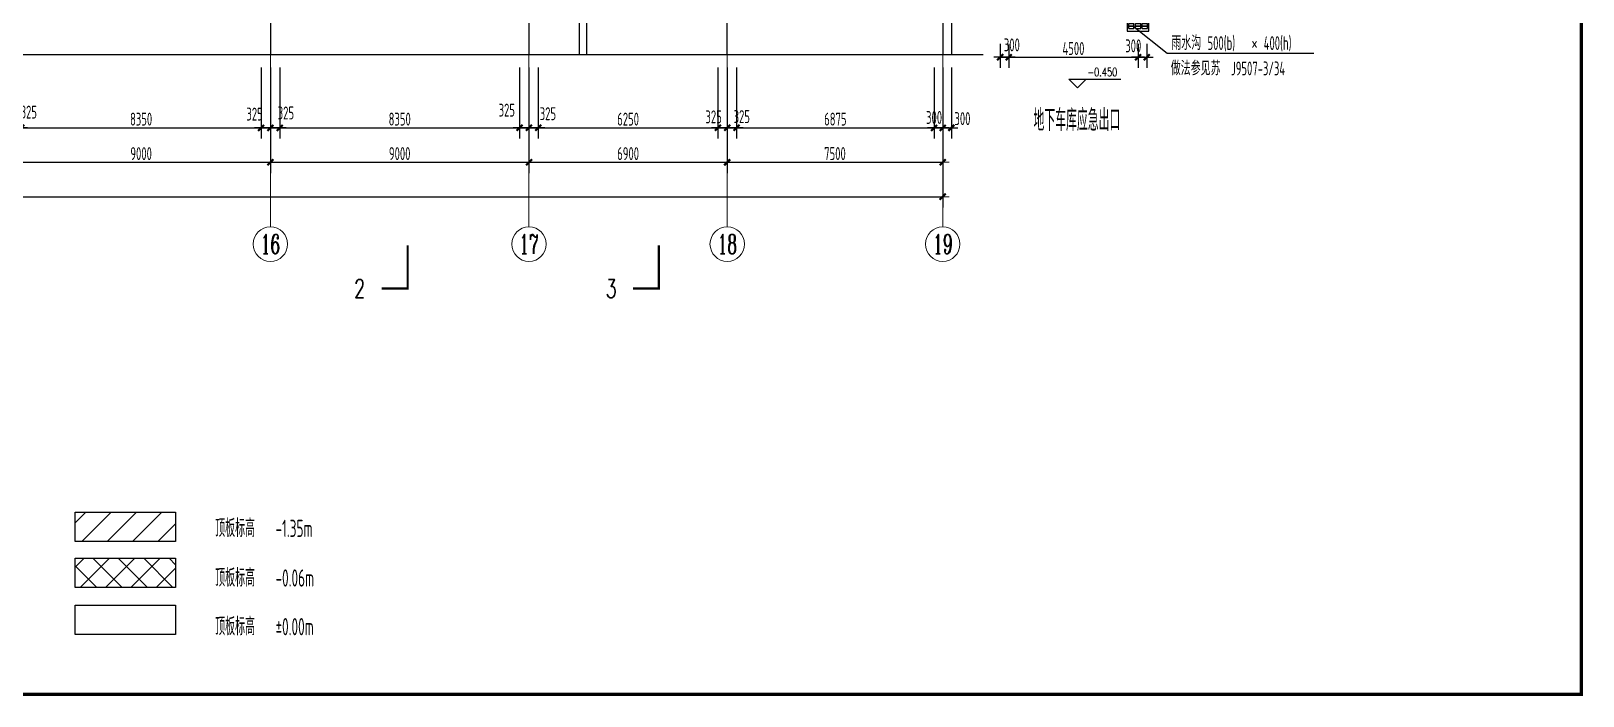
# Model space of a CAD drawing. Extents: x 1596194 to 1987057, y -212608 to 63160.
# Drawn here: x 1760699 to 1814714, y -58460 to -35307 of the extents above; entities that cross this region are included whole.
import ezdxf
from ezdxf.enums import TextEntityAlignment as Align

# ---------------------------------------------------------------- set-up
doc = ezdxf.new("R2010")
doc.units = 0
doc.header["$LTSCALE"] = 100
doc.header["$MEASUREMENT"] = 0
doc.layers.get('0').update_dxf_attribs({"linetype": 'CONTINUOUS'})
doc.layers.get('DEFPOINTS').update_dxf_attribs({"linetype": 'CONTINUOUS'})
for name, color, linetype in [('1', 8, 'CONTINUOUS'), ('AXIS_TEXT', 7, 'CONTINUOUS'), ('BALCONY', 6, 'CONTINUOUS'), ('DOTE', 251, 'CONTINUOUS'), ('HA', 150, 'CONTINUOUS'), ('PUB_DIM', 3, 'CONTINUOUS'), ('PUB_TEXT', 30, 'CONTINUOUS'), ('WALL', 2, 'CONTINUOUS'), ('WINDOW', 4, 'CONTINUOUS')]:
    doc.layers.add(name, color=color, linetype=linetype)
doc.layers.add('AXIS', color=3, linetype='CONTINUOUS', lineweight=9)
doc.styles.add('_TCH_AXIS', font='COMPLEX.shx', dxfattribs={"width": 0.55})
doc.styles.add('_TCH_DIM', font='SIMPLEX', dxfattribs={"bigfont": 'GBCBIG'})
doc.styles.add('_TCH_LABEL', font='COMPLEX', dxfattribs={"bigfont": 'GBCBIG'})
doc.styles.add('COMPLEX', font='COMPLEX.shx')
doc.styles.add('DIM_FONT', font='SYSZ.shx', dxfattribs={"width": 0.7, "bigfont": 'SYFS.shx'})
doc.dimstyles.new('DIMN150', dxfattribs={"dimscale": 1.5, "dimtxt": 300, "dimasz": 1, "dimexe": 250, "dimexo": 300, "dimgap": 30, "dimtad": 1, "dimdec": 0, "dimzin": 0, "dimdsep": 46, "dimtxsty": 'DIM_FONT', "dimblk": 'ARCHTICK', "dimcen": 0.09, "dimclrt": 7, "dimazin": 2, "dimtfac": 1, "dimtdec": 0, "dimtix": 1, "dimtmove": 2, "dimatfit": 3, "dimldrblk": 'DOT', "dimfxl": 0, "dimtolj": 1, "dimtzin": 0, "dimarcsym": 0})

# ---------------------------------------------------------------- blocks, each defined once
blk = doc.blocks.new('_archtick')
blk.add_line((-150, 0), (150, 0))
at = {"const_width": 50}
blk.add_lwpolyline([(-70, -70), (70, 70)], dxfattribs=at)
blk = doc.blocks.new('*D223')
at = {"layer": 'DEFPOINTS', "color": 0}
for p in [(1794430, -35307), (1794730, -35307), (1794730, -36218)]:
    blk.add_point(p, dxfattribs=at)
at = {"layer": 'PUB_DIM', "color": 0, "lineweight": -2}
for p, q in [((1794430, -35757), (1794430, -36593)), ((1794730, -35757), (1794730, -36593)), ((1794430, -36218), (1794730, -36218))]:
    blk.add_line(p, q, dxfattribs=at)
at = {"layer": 'PUB_DIM', "color": 0, "lineweight": -2, "xscale": 1.5, "yscale": 1.5, "zscale": 1.5, "rotation": 180}
blk.add_blockref('_archtick', (1794430, -36218), dxfattribs=at)
at = {"layer": 'PUB_DIM', "color": 0, "lineweight": -2, "xscale": 1.5, "yscale": 1.5, "zscale": 1.5}
blk.add_blockref('_archtick', (1794730, -36218), dxfattribs=at)
at = {"layer": 'PUB_DIM', "color": 7, "insert": (1794837, -35790), "char_height": 450, "attachment_point": 5, "style": 'DIM_FONT'}
blk.add_mtext('\\A1;300', dxfattribs=at)
blk = doc.blocks.new('_Dot')
at = {"color": 0, "linetype": 'ByBlock', "lineweight": -2}
blk.add_line((-0.5, 0), (-1, 0), dxfattribs=at)
at = {"color": 0, "linetype": 'ByBlock', "const_width": 0.5}
blk.add_lwpolyline([(-0.25, 0, 1), (0.25, 0, 1)], format="xyb", close=True, dxfattribs=at)
blk = doc.blocks.new('*D224')
at = {"layer": 'DEFPOINTS', "color": 0}
for p in [(1794730, -35307), (1799230, -35307), (1799230, -36218)]:
    blk.add_point(p, dxfattribs=at)
at = {"layer": 'PUB_DIM', "color": 0, "lineweight": -2}
for p, q in [((1794730, -35757), (1794730, -36593)), ((1799230, -35757), (1799230, -36593)), ((1794730, -36218), (1799230, -36218))]:
    blk.add_line(p, q, dxfattribs=at)
at = {"layer": 'PUB_DIM', "color": 0, "lineweight": -2, "xscale": 1.5, "yscale": 1.5, "zscale": 1.5, "rotation": 180}
blk.add_blockref('_archtick', (1794730, -36218), dxfattribs=at)
at = {"layer": 'PUB_DIM', "color": 0, "lineweight": -2, "xscale": 1.5, "yscale": 1.5, "zscale": 1.5}
blk.add_blockref('_archtick', (1799230, -36218), dxfattribs=at)
at = {"layer": 'PUB_DIM', "color": 7, "insert": (1796980, -35916), "char_height": 450, "attachment_point": 5, "style": 'DIM_FONT'}
blk.add_mtext('\\A1;4500', dxfattribs=at)
blk = doc.blocks.new('*D225')
at = {"layer": 'DEFPOINTS', "color": 0}
for p in [(1799230, -35307), (1799530, -35307), (1799530, -36218)]:
    blk.add_point(p, dxfattribs=at)
at = {"layer": 'PUB_DIM', "color": 0, "lineweight": -2}
for p, q in [((1799230, -35757), (1799230, -36593)), ((1799530, -35757), (1799530, -36593)), ((1799230, -36218), (1799530, -36218))]:
    blk.add_line(p, q, dxfattribs=at)
at = {"layer": 'PUB_DIM', "color": 0, "lineweight": -2, "xscale": 1.5, "yscale": 1.5, "zscale": 1.5, "rotation": 180}
blk.add_blockref('_archtick', (1799230, -36218), dxfattribs=at)
at = {"layer": 'PUB_DIM', "color": 0, "lineweight": -2, "xscale": 1.5, "yscale": 1.5, "zscale": 1.5}
blk.add_blockref('_archtick', (1799530, -36218), dxfattribs=at)
at = {"layer": 'PUB_DIM', "color": 7, "insert": (1799062, -35823), "char_height": 450, "attachment_point": 5, "style": 'DIM_FONT'}
blk.add_mtext('\\A1;300', dxfattribs=at)
blk = doc.blocks.new('*D552')
at = {"layer": 'DEFPOINTS', "color": 0}
for p in [(1792430, -36127), (1792730, -36127), (1792730, -38677)]:
    blk.add_point(p, dxfattribs=at)
at = {"layer": 'PUB_DIM', "color": 0, "lineweight": -2}
for p, q in [((1792430, -36577), (1792430, -39052)), ((1792730, -36577), (1792730, -39052)), ((1792430, -38677), (1792730, -38677))]:
    blk.add_line(p, q, dxfattribs=at)
at = {"layer": 'PUB_DIM', "color": 0, "lineweight": -2, "xscale": 1.5, "yscale": 1.5, "zscale": 1.5, "rotation": 180}
blk.add_blockref('_archtick', (1792430, -38677), dxfattribs=at)
at = {"layer": 'PUB_DIM', "color": 0, "lineweight": -2, "xscale": 1.5, "yscale": 1.5, "zscale": 1.5}
blk.add_blockref('_archtick', (1792730, -38677), dxfattribs=at)
at = {"layer": 'PUB_DIM', "color": 7, "insert": (1793117, -38357), "char_height": 450, "attachment_point": 5, "style": 'DIM_FONT'}
blk.add_mtext('\\A1;300', dxfattribs=at)
blk = doc.blocks.new('*D553')
at = {"layer": 'DEFPOINTS', "color": 0}
for p in [(1792130, -36127), (1792430, -36127), (1792430, -38677)]:
    blk.add_point(p, dxfattribs=at)
at = {"layer": 'PUB_DIM', "color": 0, "lineweight": -2}
for p, q in [((1792130, -36577), (1792130, -39052)), ((1792430, -36577), (1792430, -39052)), ((1792130, -38677), (1792430, -38677))]:
    blk.add_line(p, q, dxfattribs=at)
at = {"layer": 'PUB_DIM', "color": 0, "lineweight": -2, "xscale": 1.5, "yscale": 1.5, "zscale": 1.5, "rotation": 180}
blk.add_blockref('_archtick', (1792130, -38677), dxfattribs=at)
at = {"layer": 'PUB_DIM', "color": 0, "lineweight": -2, "xscale": 1.5, "yscale": 1.5, "zscale": 1.5}
blk.add_blockref('_archtick', (1792430, -38677), dxfattribs=at)
at = {"layer": 'PUB_DIM', "color": 7, "insert": (1792130, -38317), "char_height": 450, "attachment_point": 5, "style": 'DIM_FONT'}
blk.add_mtext('\\A1;300', dxfattribs=at)
blk = doc.blocks.new('*D554')
at = {"layer": 'DEFPOINTS', "color": 0}
for p in [(1785255, -36127), (1792130, -36127), (1792130, -38677)]:
    blk.add_point(p, dxfattribs=at)
at = {"layer": 'PUB_DIM', "color": 0, "lineweight": -2}
for p, q in [((1785255, -36577), (1785255, -39052)), ((1792130, -36577), (1792130, -39052)), ((1785255, -38677), (1792130, -38677))]:
    blk.add_line(p, q, dxfattribs=at)
at = {"layer": 'PUB_DIM', "color": 0, "lineweight": -2, "xscale": 1.5, "yscale": 1.5, "zscale": 1.5, "rotation": 180}
blk.add_blockref('_archtick', (1785255, -38677), dxfattribs=at)
at = {"layer": 'PUB_DIM', "color": 0, "lineweight": -2, "xscale": 1.5, "yscale": 1.5, "zscale": 1.5}
blk.add_blockref('_archtick', (1792130, -38677), dxfattribs=at)
at = {"layer": 'PUB_DIM', "color": 7, "insert": (1788693, -38374), "char_height": 450, "attachment_point": 5, "style": 'DIM_FONT'}
blk.add_mtext('\\A1;6875', dxfattribs=at)
blk = doc.blocks.new('*D555')
at = {"layer": 'DEFPOINTS', "color": 0}
for p in [(1784930, -36127), (1785255, -36127), (1785255, -38677)]:
    blk.add_point(p, dxfattribs=at)
at = {"layer": 'PUB_DIM', "color": 0, "lineweight": -2}
for p, q in [((1784930, -36577), (1784930, -39052)), ((1785255, -36577), (1785255, -39052)), ((1784930, -38677), (1785255, -38677))]:
    blk.add_line(p, q, dxfattribs=at)
at = {"layer": 'PUB_DIM', "color": 0, "lineweight": -2, "xscale": 1.5, "yscale": 1.5, "zscale": 1.5, "rotation": 180}
blk.add_blockref('_archtick', (1784930, -38677), dxfattribs=at)
at = {"layer": 'PUB_DIM', "color": 0, "lineweight": -2, "xscale": 1.5, "yscale": 1.5, "zscale": 1.5}
blk.add_blockref('_archtick', (1785255, -38677), dxfattribs=at)
at = {"layer": 'PUB_DIM', "color": 7, "insert": (1785437, -38287), "char_height": 450, "attachment_point": 5, "style": 'DIM_FONT'}
blk.add_mtext('\\A1;325', dxfattribs=at)
blk = doc.blocks.new('*D556')
at = {"layer": 'DEFPOINTS', "color": 0}
for p in [(1784605, -36127), (1784930, -36127), (1784930, -38677)]:
    blk.add_point(p, dxfattribs=at)
at = {"layer": 'PUB_DIM', "color": 0, "lineweight": -2}
for p, q in [((1784605, -36577), (1784605, -39052)), ((1784930, -36577), (1784930, -39052)), ((1784605, -38677), (1784930, -38677))]:
    blk.add_line(p, q, dxfattribs=at)
at = {"layer": 'PUB_DIM', "color": 0, "lineweight": -2, "xscale": 1.5, "yscale": 1.5, "zscale": 1.5, "rotation": 180}
blk.add_blockref('_archtick', (1784605, -38677), dxfattribs=at)
at = {"layer": 'PUB_DIM', "color": 0, "lineweight": -2, "xscale": 1.5, "yscale": 1.5, "zscale": 1.5}
blk.add_blockref('_archtick', (1784930, -38677), dxfattribs=at)
at = {"layer": 'PUB_DIM', "color": 7, "insert": (1784456, -38296), "char_height": 450, "attachment_point": 5, "style": 'DIM_FONT'}
blk.add_mtext('\\A1;325', dxfattribs=at)
blk = doc.blocks.new('*D557')
at = {"layer": 'DEFPOINTS', "color": 0}
for p in [(1778355, -36127), (1784605, -36127), (1784605, -38677)]:
    blk.add_point(p, dxfattribs=at)
at = {"layer": 'PUB_DIM', "color": 0, "lineweight": -2}
for p, q in [((1778355, -36577), (1778355, -39052)), ((1784605, -36577), (1784605, -39052)), ((1778355, -38677), (1784605, -38677))]:
    blk.add_line(p, q, dxfattribs=at)
at = {"layer": 'PUB_DIM', "color": 0, "lineweight": -2, "xscale": 1.5, "yscale": 1.5, "zscale": 1.5, "rotation": 180}
blk.add_blockref('_archtick', (1778355, -38677), dxfattribs=at)
at = {"layer": 'PUB_DIM', "color": 0, "lineweight": -2, "xscale": 1.5, "yscale": 1.5, "zscale": 1.5}
blk.add_blockref('_archtick', (1784605, -38677), dxfattribs=at)
at = {"layer": 'PUB_DIM', "color": 7, "insert": (1781480, -38374), "char_height": 450, "attachment_point": 5, "style": 'DIM_FONT'}
blk.add_mtext('\\A1;6250', dxfattribs=at)
blk = doc.blocks.new('*D558')
at = {"layer": 'DEFPOINTS', "color": 0}
for p in [(1778030, -36127), (1778355, -36127), (1778355, -38677)]:
    blk.add_point(p, dxfattribs=at)
at = {"layer": 'PUB_DIM', "color": 0, "lineweight": -2}
for p, q in [((1778030, -36577), (1778030, -39052)), ((1778355, -36577), (1778355, -39052)), ((1778030, -38677), (1778355, -38677))]:
    blk.add_line(p, q, dxfattribs=at)
at = {"layer": 'PUB_DIM', "color": 0, "lineweight": -2, "xscale": 1.5, "yscale": 1.5, "zscale": 1.5, "rotation": 180}
blk.add_blockref('_archtick', (1778030, -38677), dxfattribs=at)
at = {"layer": 'PUB_DIM', "color": 0, "lineweight": -2, "xscale": 1.5, "yscale": 1.5, "zscale": 1.5}
blk.add_blockref('_archtick', (1778355, -38677), dxfattribs=at)
at = {"layer": 'PUB_DIM', "color": 7, "insert": (1778688, -38186), "char_height": 450, "attachment_point": 5, "style": 'DIM_FONT'}
blk.add_mtext('\\A1;325', dxfattribs=at)
blk = doc.blocks.new('*D559')
at = {"layer": 'DEFPOINTS', "color": 0}
for p in [(1777705, -36127), (1778030, -36127), (1778030, -38677)]:
    blk.add_point(p, dxfattribs=at)
at = {"layer": 'PUB_DIM', "color": 0, "lineweight": -2}
for p, q in [((1777705, -36577), (1777705, -39052)), ((1778030, -36577), (1778030, -39052)), ((1777705, -38677), (1778030, -38677))]:
    blk.add_line(p, q, dxfattribs=at)
at = {"layer": 'PUB_DIM', "color": 0, "lineweight": -2, "xscale": 1.5, "yscale": 1.5, "zscale": 1.5, "rotation": 180}
blk.add_blockref('_archtick', (1777705, -38677), dxfattribs=at)
at = {"layer": 'PUB_DIM', "color": 0, "lineweight": -2, "xscale": 1.5, "yscale": 1.5, "zscale": 1.5}
blk.add_blockref('_archtick', (1778030, -38677), dxfattribs=at)
at = {"layer": 'PUB_DIM', "color": 7, "insert": (1777258, -38061), "char_height": 450, "attachment_point": 5, "style": 'DIM_FONT'}
blk.add_mtext('\\A1;325', dxfattribs=at)
blk = doc.blocks.new('*D560')
at = {"layer": 'DEFPOINTS', "color": 0}
for p in [(1769355, -36127), (1777705, -36127), (1777705, -38677)]:
    blk.add_point(p, dxfattribs=at)
at = {"layer": 'PUB_DIM', "color": 0, "lineweight": -2}
for p, q in [((1769355, -36577), (1769355, -39052)), ((1777705, -36577), (1777705, -39052)), ((1769355, -38677), (1777705, -38677))]:
    blk.add_line(p, q, dxfattribs=at)
at = {"layer": 'PUB_DIM', "color": 0, "lineweight": -2, "xscale": 1.5, "yscale": 1.5, "zscale": 1.5, "rotation": 180}
blk.add_blockref('_archtick', (1769355, -38677), dxfattribs=at)
at = {"layer": 'PUB_DIM', "color": 0, "lineweight": -2, "xscale": 1.5, "yscale": 1.5, "zscale": 1.5}
blk.add_blockref('_archtick', (1777705, -38677), dxfattribs=at)
at = {"layer": 'PUB_DIM', "color": 7, "insert": (1773530, -38374), "char_height": 450, "attachment_point": 5, "style": 'DIM_FONT'}
blk.add_mtext('\\A1;8350', dxfattribs=at)
blk = doc.blocks.new('*D561')
at = {"layer": 'DEFPOINTS', "color": 0}
for p in [(1769030, -36127), (1769355, -36127), (1769355, -38677)]:
    blk.add_point(p, dxfattribs=at)
at = {"layer": 'PUB_DIM', "color": 0, "lineweight": -2}
for p, q in [((1769030, -36577), (1769030, -39052)), ((1769355, -36577), (1769355, -39052)), ((1769030, -38677), (1769355, -38677))]:
    blk.add_line(p, q, dxfattribs=at)
at = {"layer": 'PUB_DIM', "color": 0, "lineweight": -2, "xscale": 1.5, "yscale": 1.5, "zscale": 1.5, "rotation": 180}
blk.add_blockref('_archtick', (1769030, -38677), dxfattribs=at)
at = {"layer": 'PUB_DIM', "color": 0, "lineweight": -2, "xscale": 1.5, "yscale": 1.5, "zscale": 1.5}
blk.add_blockref('_archtick', (1769355, -38677), dxfattribs=at)
at = {"layer": 'PUB_DIM', "color": 7, "insert": (1769569, -38159), "char_height": 450, "attachment_point": 5, "style": 'DIM_FONT'}
blk.add_mtext('\\A1;325', dxfattribs=at)
blk = doc.blocks.new('*D562')
at = {"layer": 'DEFPOINTS', "color": 0}
for p in [(1768705, -36127), (1769030, -36127), (1769030, -38677)]:
    blk.add_point(p, dxfattribs=at)
at = {"layer": 'PUB_DIM', "color": 0, "lineweight": -2}
for p, q in [((1768705, -36577), (1768705, -39052)), ((1769030, -36577), (1769030, -39052)), ((1768705, -38677), (1769030, -38677))]:
    blk.add_line(p, q, dxfattribs=at)
at = {"layer": 'PUB_DIM', "color": 0, "lineweight": -2, "xscale": 1.5, "yscale": 1.5, "zscale": 1.5, "rotation": 180}
blk.add_blockref('_archtick', (1768705, -38677), dxfattribs=at)
at = {"layer": 'PUB_DIM', "color": 0, "lineweight": -2, "xscale": 1.5, "yscale": 1.5, "zscale": 1.5}
blk.add_blockref('_archtick', (1769030, -38677), dxfattribs=at)
at = {"layer": 'PUB_DIM', "color": 7, "insert": (1768479, -38199), "char_height": 450, "attachment_point": 5, "style": 'DIM_FONT'}
blk.add_mtext('\\A1;325', dxfattribs=at)
blk = doc.blocks.new('*D563')
at = {"layer": 'DEFPOINTS', "color": 0}
for p in [(1760355, -36127), (1768705, -36127), (1768705, -38677)]:
    blk.add_point(p, dxfattribs=at)
at = {"layer": 'PUB_DIM', "color": 0, "lineweight": -2}
for p, q in [((1760355, -36577), (1760355, -39052)), ((1768705, -36577), (1768705, -39052)), ((1760355, -38677), (1768705, -38677))]:
    blk.add_line(p, q, dxfattribs=at)
at = {"layer": 'PUB_DIM', "color": 0, "lineweight": -2, "xscale": 1.5, "yscale": 1.5, "zscale": 1.5, "rotation": 180}
blk.add_blockref('_archtick', (1760355, -38677), dxfattribs=at)
at = {"layer": 'PUB_DIM', "color": 0, "lineweight": -2, "xscale": 1.5, "yscale": 1.5, "zscale": 1.5}
blk.add_blockref('_archtick', (1768705, -38677), dxfattribs=at)
at = {"layer": 'PUB_DIM', "color": 7, "insert": (1764530, -38374), "char_height": 450, "attachment_point": 5, "style": 'DIM_FONT'}
blk.add_mtext('\\A1;8350', dxfattribs=at)
blk = doc.blocks.new('*D564')
at = {"layer": 'DEFPOINTS', "color": 0}
for p in [(1760030, -36127), (1760355, -36127), (1760355, -38677)]:
    blk.add_point(p, dxfattribs=at)
at = {"layer": 'PUB_DIM', "color": 0, "lineweight": -2}
for p, q in [((1760030, -36577), (1760030, -39052)), ((1760355, -36577), (1760355, -39052)), ((1760030, -38677), (1760355, -38677))]:
    blk.add_line(p, q, dxfattribs=at)
at = {"layer": 'PUB_DIM', "color": 0, "lineweight": -2, "xscale": 1.5, "yscale": 1.5, "zscale": 1.5, "rotation": 180}
blk.add_blockref('_archtick', (1760030, -38677), dxfattribs=at)
at = {"layer": 'PUB_DIM', "color": 0, "lineweight": -2, "xscale": 1.5, "yscale": 1.5, "zscale": 1.5}
blk.add_blockref('_archtick', (1760355, -38677), dxfattribs=at)
at = {"layer": 'PUB_DIM', "color": 7, "insert": (1760621, -38129), "char_height": 450, "attachment_point": 5, "style": 'DIM_FONT'}
blk.add_mtext('\\A1;325', dxfattribs=at)
blk = doc.blocks.new('*D1409')
at = {"layer": 'AXIS', "color": 0, "lineweight": -2}
for p, q in [((1643510, -36577), (1643510, -41452)), ((1792430, -36577), (1792430, -41452)), ((1643510, -41077), (1792430, -41077))]:
    blk.add_line(p, q, dxfattribs=at)
at = {"layer": 'DEFPOINTS', "color": 0}
for p in [(1643510, -36127), (1792430, -36127), (1792430, -41077)]:
    blk.add_point(p, dxfattribs=at)
at = {"layer": 'AXIS', "color": 0, "lineweight": -2, "xscale": 1.5, "yscale": 1.5, "zscale": 1.5, "rotation": 180}
blk.add_blockref('_archtick', (1643510, -41077), dxfattribs=at)
at = {"layer": 'AXIS', "color": 0, "lineweight": -2, "xscale": 1.5, "yscale": 1.5, "zscale": 1.5}
blk.add_blockref('_archtick', (1792430, -41077), dxfattribs=at)
at = {"layer": 'AXIS', "color": 7, "insert": (1717970, -40775), "char_height": 450, "attachment_point": 5, "style": 'DIM_FONT'}
blk.add_mtext('\\A1;148920', dxfattribs=at)
blk = doc.blocks.new('*D1424')
at = {"layer": 'AXIS', "color": 0, "lineweight": -2}
for p, q in [((1760030, -36577), (1760030, -40252)), ((1769030, -36577), (1769030, -40252)), ((1760030, -39877), (1769030, -39877))]:
    blk.add_line(p, q, dxfattribs=at)
at = {"layer": 'DEFPOINTS', "color": 0}
for p in [(1760030, -36127), (1769030, -36127), (1769030, -39877)]:
    blk.add_point(p, dxfattribs=at)
at = {"layer": 'AXIS', "color": 0, "lineweight": -2, "xscale": 1.5, "yscale": 1.5, "zscale": 1.5, "rotation": 180}
blk.add_blockref('_archtick', (1760030, -39877), dxfattribs=at)
at = {"layer": 'AXIS', "color": 0, "lineweight": -2, "xscale": 1.5, "yscale": 1.5, "zscale": 1.5}
blk.add_blockref('_archtick', (1769030, -39877), dxfattribs=at)
at = {"layer": 'AXIS', "color": 7, "insert": (1764530, -39575), "char_height": 450, "attachment_point": 5, "style": 'DIM_FONT'}
blk.add_mtext('\\A1;9000', dxfattribs=at)
blk = doc.blocks.new('*D1425')
at = {"layer": 'AXIS', "color": 0, "lineweight": -2}
for p, q in [((1769030, -36577), (1769030, -40252)), ((1778030, -36577), (1778030, -40252)), ((1769030, -39877), (1778030, -39877))]:
    blk.add_line(p, q, dxfattribs=at)
at = {"layer": 'DEFPOINTS', "color": 0}
for p in [(1769030, -36127), (1778030, -36127), (1778030, -39877)]:
    blk.add_point(p, dxfattribs=at)
at = {"layer": 'AXIS', "color": 0, "lineweight": -2, "xscale": 1.5, "yscale": 1.5, "zscale": 1.5, "rotation": 180}
blk.add_blockref('_archtick', (1769030, -39877), dxfattribs=at)
at = {"layer": 'AXIS', "color": 0, "lineweight": -2, "xscale": 1.5, "yscale": 1.5, "zscale": 1.5}
blk.add_blockref('_archtick', (1778030, -39877), dxfattribs=at)
at = {"layer": 'AXIS', "color": 7, "insert": (1773530, -39575), "char_height": 450, "attachment_point": 5, "style": 'DIM_FONT'}
blk.add_mtext('\\A1;9000', dxfattribs=at)
blk = doc.blocks.new('*D1426')
at = {"layer": 'AXIS', "color": 0, "lineweight": -2}
for p, q in [((1778030, -36577), (1778030, -40252)), ((1784930, -36577), (1784930, -40252)), ((1778030, -39877), (1784930, -39877))]:
    blk.add_line(p, q, dxfattribs=at)
at = {"layer": 'DEFPOINTS', "color": 0}
for p in [(1778030, -36127), (1784930, -36127), (1784930, -39877)]:
    blk.add_point(p, dxfattribs=at)
at = {"layer": 'AXIS', "color": 0, "lineweight": -2, "xscale": 1.5, "yscale": 1.5, "zscale": 1.5, "rotation": 180}
blk.add_blockref('_archtick', (1778030, -39877), dxfattribs=at)
at = {"layer": 'AXIS', "color": 0, "lineweight": -2, "xscale": 1.5, "yscale": 1.5, "zscale": 1.5}
blk.add_blockref('_archtick', (1784930, -39877), dxfattribs=at)
at = {"layer": 'AXIS', "color": 7, "insert": (1781480, -39575), "char_height": 450, "attachment_point": 5, "style": 'DIM_FONT'}
blk.add_mtext('\\A1;6900', dxfattribs=at)
blk = doc.blocks.new('*D1427')
at = {"layer": 'AXIS', "color": 0, "lineweight": -2}
for p, q in [((1784930, -36577), (1784930, -40252)), ((1792430, -36577), (1792430, -40252)), ((1784930, -39877), (1792430, -39877))]:
    blk.add_line(p, q, dxfattribs=at)
at = {"layer": 'DEFPOINTS', "color": 0}
for p in [(1784930, -36127), (1792430, -36127), (1792430, -39877)]:
    blk.add_point(p, dxfattribs=at)
at = {"layer": 'AXIS', "color": 0, "lineweight": -2, "xscale": 1.5, "yscale": 1.5, "zscale": 1.5, "rotation": 180}
blk.add_blockref('_archtick', (1784930, -39877), dxfattribs=at)
at = {"layer": 'AXIS', "color": 0, "lineweight": -2, "xscale": 1.5, "yscale": 1.5, "zscale": 1.5}
blk.add_blockref('_archtick', (1792430, -39877), dxfattribs=at)
at = {"layer": 'AXIS', "color": 7, "insert": (1788680, -39575), "char_height": 450, "attachment_point": 5, "style": 'DIM_FONT'}
blk.add_mtext('\\A1;7500', dxfattribs=at)
blk = doc.blocks.new('_AXISO')
blk.add_circle((0, 0), 0.5)
at = {"layer": 'AXIS_TEXT', "style": 'COMPLEX', "width": 1.041667}
blk.add_attdef('A', text='', height=0.56, dxfattribs=at).set_placement((-0.25, -0.28), (0.25, -0.28), align=Align.FIT)
blk = doc.blocks.new('A$C4B905A97')
at = {"layer": 'BALCONY'}
for p, q in [((50, 365), (230, 365)), ((50, 285), (50, 365)), ((50, 310), (50, 340)), ((50, 285), (230, 285)), ((50, 185), (50, 265)), ((50, 265), (230, 265)), ((50, 210), (50, 240)), ((50, 185), (230, 185)), ((50, 165), (230, 165)), ((50, 165), (230, 165)), ((50, 85), (50, 165)), ((50, 110), (50, 140)), ((50, 85), (230, 85)), ((230, 285), (230, 365)), ((230, 185), (230, 265)), ((230, 85), (230, 165)), ((285, 365), (465, 365)), ((285, 285), (285, 365)), ((285, 310), (285, 340)), ((285, 285), (465, 285)), ((285, 185), (285, 265)), ((285, 265), (465, 265)), ((285, 210), (285, 240)), ((285, 185), (465, 185)), ((285, 165), (465, 165)), ((285, 165), (465, 165)), ((285, 85), (285, 165)), ((285, 110), (285, 140)), ((285, 85), (465, 85)), ((465, 285), (465, 365)), ((465, 185), (465, 265)), ((465, 85), (465, 165)), ((520, 285), (520, 365)), ((520, 365), (700, 365)), ((520, 285), (700, 285)), ((520, 265), (700, 265)), ((520, 185), (520, 265)), ((520, 185), (700, 185)), ((520, 85), (520, 165)), ((520, 165), (700, 165)), ((520, 165), (700, 165)), ((520, 85), (700, 85)), ((700, 285), (700, 365)), ((700, 185), (700, 265)), ((700, 85), (700, 165))]:
    blk.add_line(p, q, dxfattribs=at)
at = {"layer": 'WINDOW'}
blk.add_lwpolyline([(750, 0), (750, 450), (0, 450), (0, 0)], close=True, dxfattribs=at)

msp = doc.modelspace()

# ---------------------------------------------------------------- hatches: boundary and pattern name
at = {"layer": '1'}
h = msp.add_hatch(dxfattribs=at)
h.set_pattern_fill('ANSI31', color=256, scale=5000, style=0)
h.set_pattern_definition([(45, (-4186.85, 181.27), (-441.94174, 441.94174), [])])
h.paths.add_polyline_path([(1762235.132, -52063.422), (1762235.132, -53083.986), (1765729.33, -53083.986), (1765729.33, -52063.422)])
h = msp.add_hatch(dxfattribs=at)
h.set_pattern_fill('ANSI37', color=256, scale=5000, style=0)
h.set_pattern_definition([(45, (-4186.85, 407.85), (-441.94174, 441.94174), []), (135, (-4186.85, 407.85), (-441.94174, -441.94174), [])])
h.paths.add_polyline_path([(1762235.132, -53663.109), (1762235.132, -54683.673), (1765729.33, -54683.673), (1765729.33, -53663.109)])

# ---------------------------------------------------------------- linework, layer by layer
at = {"color": 50, "linetype": 'Continuous', "const_width": 120}
msp.add_lwpolyline([(1814653.98, -58400.234), (1596253.98, -58400.234), (1596253.98, 63099.766), (1814653.98, 63099.766)], close=True, dxfattribs=at)
at = {"layer": '1'}
for points in [[(1762235.132, -52063.422), (1765729.33, -52063.422), (1765729.33, -53083.986), (1762235.132, -53083.986)], [(1762235.132, -53663.109), (1765729.33, -53663.109), (1765729.33, -54683.673), (1762235.132, -54683.673)], [(1762235.132, -55294.424), (1765729.33, -55294.424), (1765729.33, -56314.987), (1762235.132, -56314.987)]]:
    msp.add_lwpolyline(points, close=True, dxfattribs=at)
at = {"layer": 'AXIS'}
for p, q in [((1769030.206, -36126.938), (1769030.206, -42126.938)), ((1778030.206, -36126.938), (1778030.206, -42126.938)), ((1784930.206, -36126.938), (1784930.206, -42126.938)), ((1792430.206, -36126.938), (1792430.206, -42126.938))]:
    msp.add_line(p, q, dxfattribs=at)
at = {"layer": 'DOTE'}
for p, q in [((1769030.206, 50334.236), (1769030.206, -36126.938)), ((1778030.206, 50334.236), (1778030.206, -36126.938)), ((1784930.206, -36126.938), (1784930.206, 50334.236)), ((1792430.206, 50334.236), (1792430.206, -36126.938))]:
    msp.add_line(p, q, dxfattribs=at)
at = {"layer": 'HA'}
msp.add_lwpolyline([(1657467.517, -36126.938), (1725485.685, -36126.938), (1725600.336, -35811.938), (1725711.422, -36441.938), (1725823.185, -36126.938), (1793841.353, -36126.938)], dxfattribs=at)
at = {"layer": 'PUB_DIM'}
for p, q in [((1797123.761, -37284.383), (1796823.761, -36984.383)), ((1796823.761, -36984.383), (1798623.761, -36984.383)), ((1797123.761, -37284.383), (1797423.761, -36984.383))]:
    msp.add_line(p, q, dxfattribs=at)
at = {"layer": 'PUB_DIM', "const_width": 75}
for points in [[(1772906.107, -44272.874), (1773806.107, -44272.874), (1773806.107, -42772.874)], [(1781649.984, -44272.874), (1782549.984, -44272.874), (1782549.984, -42772.874)]]:
    msp.add_lwpolyline(points, dxfattribs=at)
at = {"layer": 'PUB_TEXT'}
for p, q in [((1800241.457, -36089.335), (1799051.459, -35141.869)), ((1805349.521, -36089.335), (1800241.457, -36089.335))]:
    msp.add_line(p, q, dxfattribs=at)
at = {"layer": 'WALL'}
for p, q in [((1779780.206, -31964.869), (1779780.206, -36126.938)), ((1780030.206, -31964.869), (1780030.206, -36126.938)), ((1792430.206, -32589.869), (1792430.206, -36126.938)), ((1792730.206, -32589.869), (1792730.206, -36126.938))]:
    msp.add_line(p, q, dxfattribs=at)

# ---------------------------------------------------------------- block references
at = {"layer": 'AXIS'}
ref = msp.add_blockref('_AXISO', (1769030.206, -42726.938), dxfattribs=dict(at, xscale=1200, yscale=1200, zscale=1200))
ref.add_attrib('A', '16', dxfattribs={"layer": 'AXIS_TEXT', "height": 678.8225, "style": '_TCH_AXIS', "width": 0.724138}).set_placement((1768690.795, -43066.349), (1769369.617, -43066.349), align=Align.FIT)
ref = msp.add_blockref('_AXISO', (1778030.206, -42726.938), dxfattribs=dict(at, xscale=1200, yscale=1200, zscale=1200))
ref.add_attrib('A', '17', dxfattribs={"layer": 'AXIS_TEXT', "height": 678.8225, "style": '_TCH_AXIS', "width": 0.724138}).set_placement((1777690.795, -43066.349), (1778369.617, -43066.349), align=Align.FIT)
ref = msp.add_blockref('_AXISO', (1784930.206, -42726.938), dxfattribs=dict(at, xscale=1200, yscale=1200, zscale=1200))
ref.add_attrib('A', '18', dxfattribs={"layer": 'AXIS_TEXT', "height": 678.8225, "style": '_TCH_AXIS', "width": 0.724138}).set_placement((1784590.795, -43066.349), (1785269.617, -43066.349), align=Align.FIT)
ref = msp.add_blockref('_AXISO', (1792430.206, -42726.938), dxfattribs=dict(at, xscale=1200, yscale=1200, zscale=1200))
ref.add_attrib('A', '19', dxfattribs={"layer": 'AXIS_TEXT', "height": 678.8225, "style": '_TCH_AXIS', "width": 0.724138}).set_placement((1792090.795, -43066.349), (1792769.617, -43066.349), align=Align.FIT)
at = {"layer": 'WINDOW', "rotation": 359.9999999966649}
msp.add_blockref('A$C4B905A97', (1798855.206, -35306.869), dxfattribs=at)

# ---------------------------------------------------------------- texts
at = {"layer": 'PUB_TEXT'}
for s, height, style, width, p in [('雨水沟', 496.063, 'DIM_FONT', 0.7, (1800386.63, -35966.727)), ('500(b)', 480, 'DIM_FONT', 0.65625, (1801646.63, -35966.727)), ('×', 496.063, 'DIM_FONT', 0.7, (1803181.63, -35966.727)), ('400(h)', 480, 'DIM_FONT', 0.65625, (1803601.63, -35966.727)), ('-0.450', 297.5, '_TCH_DIM', 0.705882, (1797463.761, -36884.383)), ('做法参见苏', 496.063, 'DIM_FONT', 0.7, (1800365.835, -36849.318)), ('J9507-3/34', 480, 'DIM_FONT', 0.65625, (1802465.835, -36849.318)), ('2', 637.5, '_TCH_LABEL', 0.705882, (1771941.821, -44591.624)), ('3', 637.5, '_TCH_LABEL', 0.705882, (1780696.413, -44591.624)), ('顶板标高', 620.0787, 'DIM_FONT', 0.7, (1767106.563, -52925.259)), ('-1.35m', 600, 'DIM_FONT', 0.65625, (1769206.563, -52925.259)), ('顶板标高', 620.0787, 'DIM_FONT', 0.7, (1767106.563, -54651.996)), ('-0.06m', 600, 'DIM_FONT', 0.65625, (1769206.563, -54651.996)), ('顶板标高', 620.0787, 'DIM_FONT', 0.7, (1767106.563, -56347.338)), ('%%p0.00m', 600, 'DIM_FONT', 0.65625, (1769206.563, -56347.338))]:
    msp.add_text(s, height=height, dxfattribs=dict(at, style=style, width=width)).set_placement(p)
at = {"layer": 'PUB_TEXT', "style": 'DIM_FONT', "width": 0.7}
msp.add_text('地下车库应急出口', height=750, dxfattribs=at).set_placement((1797101.565, -38369.794), align=Align.MIDDLE)

# ---------------------------------------------------------------- dimensions: what is measured, and where the dimension line sits
at = {"layer": 'AXIS'}
for p1, p2, distance, picture, middle in [((1643510.274, -36126.938), (1792430.206, -36126.938), -4950, '*D1409', (1717970.24, -40774.795)), ((1760030.206, -36126.938), (1769030.206, -36126.938), -3750, '*D1424', (1764530.206, -39574.795)), ((1769030.206, -36126.938), (1778030.206, -36126.938), -3750, '*D1425', (1773530.206, -39574.795)), ((1778030.206, -36126.938), (1784930.206, -36126.938), -3750, '*D1426', (1781480.206, -39574.795)), ((1784930.206, -36126.938), (1792430.206, -36126.938), -3750, '*D1427', (1788680.206, -39574.795))]:
    dim = msp.add_aligned_dim(p1=p1, p2=p2, distance=distance, dimstyle='DIMN150', dxfattribs=at)
    dim.commit()
    dim.dimension.update_dxf_attribs({"geometry": picture, "text_midpoint": middle})
at = {"layer": 'PUB_DIM'}
for base, p1, p2, picture, middle in [((1794730.206, -36218.423), (1794430.206, -35306.869), (1794730.206, -35306.869), '*D223', (1794837.42, -35790.492)), ((1799530.206, -36218.423), (1799230.206, -35306.869), (1799530.206, -35306.869), '*D225', (1799061.881, -35823.019)), ((1760355.206, -38676.606), (1760030.206, -36126.938), (1760355.206, -36126.938), '*D564', (1760621.311, -38129.219)), ((1769030.206, -38676.606), (1768705.206, -36126.938), (1769030.206, -36126.938), '*D562', (1768478.707, -38198.926)), ((1769355.206, -38676.606), (1769030.206, -36126.938), (1769355.206, -36126.938), '*D561', (1769568.95, -38158.586)), ((1778030.206, -38676.606), (1777705.206, -36126.938), (1778030.206, -36126.938), '*D559', (1777258.388, -38060.652)), ((1778355.206, -38676.606), (1778030.206, -36126.938), (1778355.206, -36126.938), '*D558', (1778687.864, -38186.325)), ((1784930.206, -38676.606), (1784605.206, -36126.938), (1784930.206, -36126.938), '*D556', (1784456.01, -38296.042)), ((1785255.206, -38676.606), (1784930.206, -36126.938), (1785255.206, -36126.938), '*D555', (1785436.885, -38286.797)), ((1792430.206, -38676.606), (1792130.206, -36126.938), (1792430.206, -36126.938), '*D553', (1792130.206, -38316.606)), ((1792730.206, -38676.606), (1792430.206, -36126.938), (1792730.206, -36126.938), '*D552', (1793117.055, -38356.576))]:
    dim = msp.add_linear_dim(base=base, p1=p1, p2=p2, angle=0, dimstyle='DIMN150', dxfattribs=at)
    dim.commit()
    dim.dimension.update_dxf_attribs({"geometry": picture, "text_midpoint": middle, "dimtype": 129})
for p1, p2, distance, picture, middle in [((1794730.206, -35306.869), (1799230.206, -35306.869), -911.554, '*D224', (1796980.206, -35916.28)), ((1760355.206, -36126.938), (1768705.206, -36126.938), -2549.668, '*D563', (1764530.206, -38374.463)), ((1769355.206, -36126.938), (1777705.206, -36126.938), -2549.668, '*D560', (1773530.206, -38374.463)), ((1778355.206, -36126.938), (1784605.206, -36126.938), -2549.668, '*D557', (1781480.206, -38374.463)), ((1785255.206, -36126.938), (1792130.206, -36126.938), -2549.668, '*D554', (1788692.706, -38374.463))]:
    dim = msp.add_aligned_dim(p1=p1, p2=p2, distance=distance, dimstyle='DIMN150', dxfattribs=at)
    dim.commit()
    dim.dimension.update_dxf_attribs({"geometry": picture, "text_midpoint": middle})

doc.saveas('drawing.dxf')
